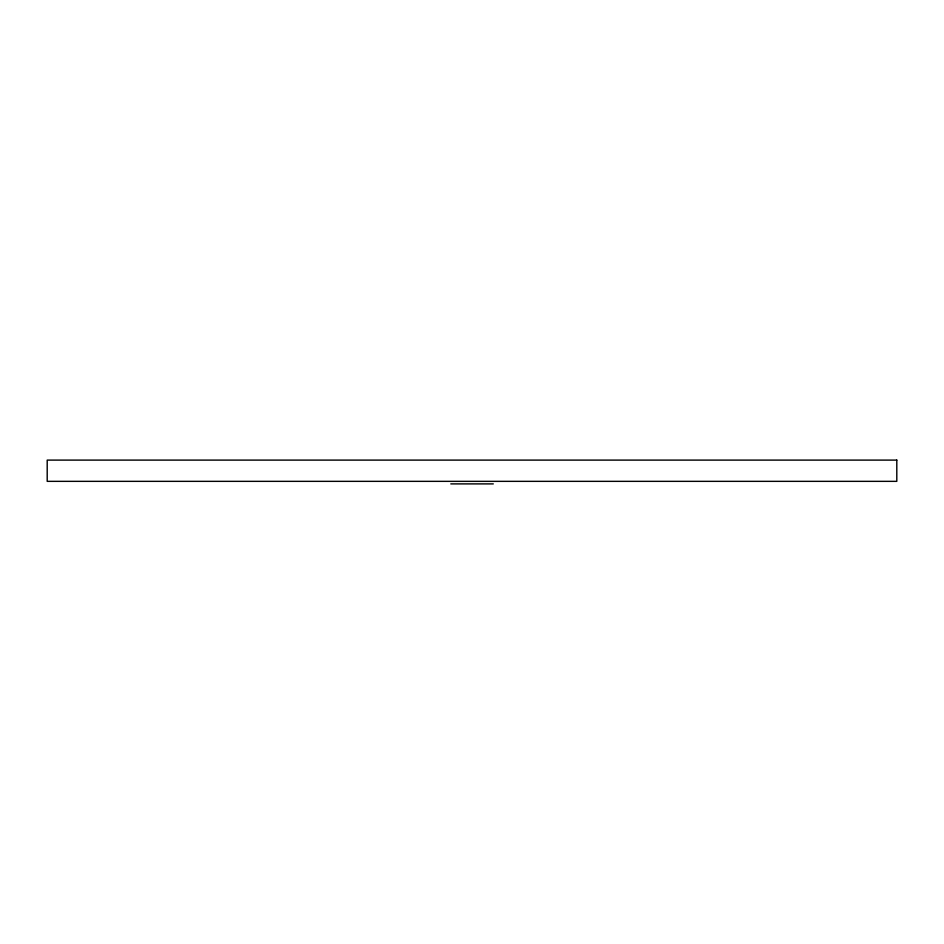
<?xml version="1.0" encoding="UTF-8"?>
<svg xmlns="http://www.w3.org/2000/svg" width="944" height="944" viewBox="0 0 944 944"><rect width="100%" height="100%" fill="white"/><g stroke="black" fill="none" stroke-linecap="round" stroke-linejoin="round"><path stroke-width="1.42" d="M450.807 483.894L493.287 483.894M896.8 460.106L47.2 460.106L47.2 481.346L896.8 481.346L896.8 460.106"/></g></svg>
